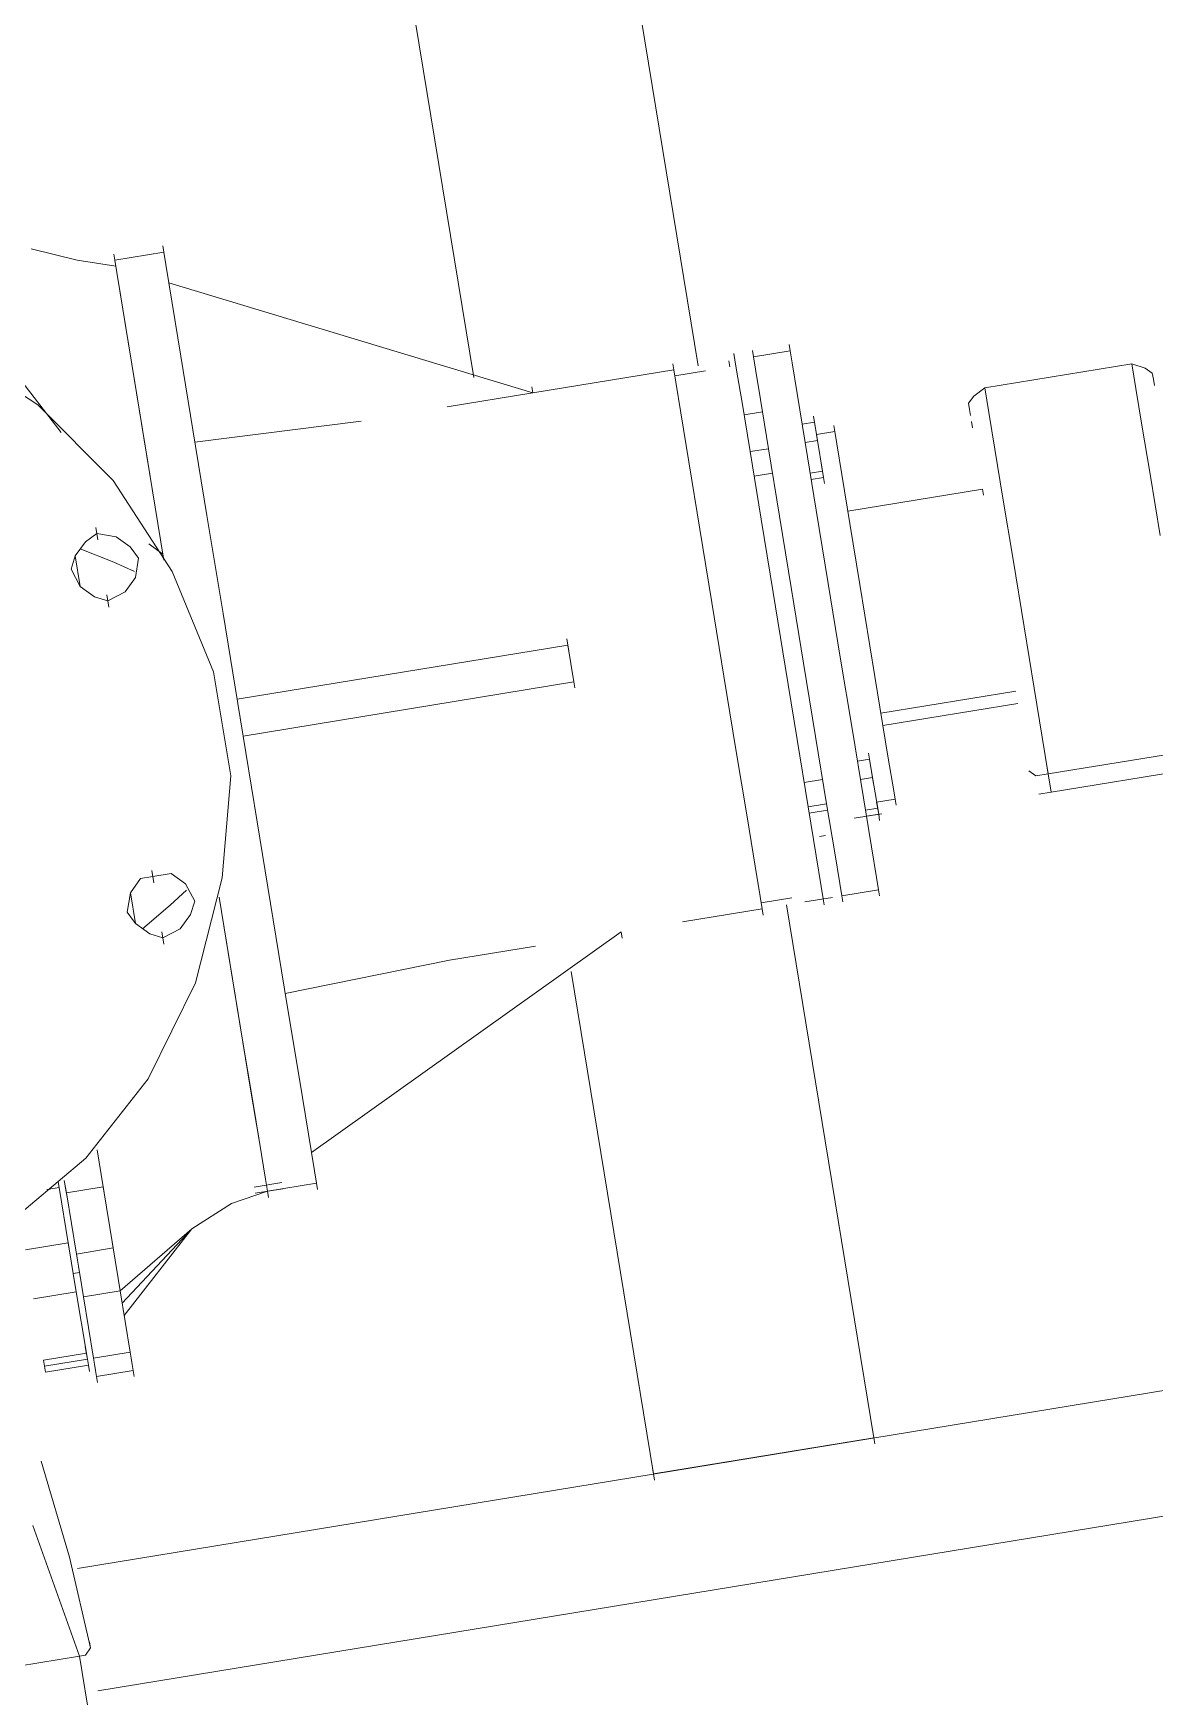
# Model space of a CAD drawing. Header units: metres. Extents: x 2 to 659295185, y -28 to 1124222152.
# Drawn here: x 655611.185 to 655611.565, y 1126534.297 to 1126534.859 of the extents above; entities that cross this region are included whole.
import ezdxf

# ---------------------------------------------------------------- set-up
doc = ezdxf.new("R2010")
doc.units = ezdxf.units.M
doc.header["$MEASUREMENT"] = 0
doc.layers.add('CCSM_C1_CUERPO CK$0$A-EQUIPOS', color=9, linetype='CONTINUOUS')

msp = doc.modelspace()

# ---------------------------------------------------------------- linework, layer by layer
at = {"layer": 'CCSM_C1_CUERPO CK$0$A-EQUIPOS', "lineweight": 5}
for p, q in [((655611.38105, 1126534.92465), (655611.41024, 1126534.74658)), ((655611.41024, 1126534.74658), (655611.38105, 1126534.92465)), ((655611.33434, 1126534.74264), (655611.30651, 1126534.91244)), ((655611.30651, 1126534.91244), (655611.33434, 1126534.74264)), ((655611.22925, 1126534.78708), (655611.22959, 1126534.78501)), ((655611.20026, 1126534.78233), (655611.18475, 1126534.78616)), ((655611.18475, 1126534.78616), (655611.20026, 1126534.78233)), ((655611.21336, 1126534.78022), (655611.20026, 1126534.78233)), ((655611.21268, 1126534.78436), (655611.21302, 1126534.78229)), ((655611.21302, 1126534.78229), (655611.22959, 1126534.78501)), ((655611.21302, 1126534.78229), (655611.2137, 1126534.77815)), ((655611.21302, 1126534.78229), (655611.2137, 1126534.77815)), ((655611.23027, 1126534.78087), (655611.22959, 1126534.78501)), ((655611.22959, 1126534.78501), (655611.23027, 1126534.78087)), ((655611.2137, 1126534.77815), (655611.21574, 1126534.76573)), ((655611.2137, 1126534.77815), (655611.21574, 1126534.76573)), ((655611.2323, 1126534.76844), (655611.23027, 1126534.78087)), ((655611.2323, 1126534.76844), (655611.23027, 1126534.78087)), ((655611.21642, 1126534.76159), (655611.21438, 1126534.77401)), ((655611.21642, 1126534.76159), (655611.21438, 1126534.77401)), ((655611.23128, 1126534.77466), (655611.35433, 1126534.73742)), ((655611.35433, 1126534.73742), (655611.23128, 1126534.77466)), ((655611.19493, 1126534.72404), (655611.15986, 1126534.76933)), ((655611.21574, 1126534.76573), (655611.21879, 1126534.74709)), ((655611.21574, 1126534.76573), (655611.21879, 1126534.74709)), ((655611.23536, 1126534.74981), (655611.2323, 1126534.76844)), ((655611.23536, 1126534.74981), (655611.2323, 1126534.76844)), ((655611.21981, 1126534.74088), (655611.21642, 1126534.76159)), ((655611.21642, 1126534.76159), (655611.21981, 1126534.74088)), ((655611.44096, 1126534.75374), (655611.4413, 1126534.75167)), ((655611.18702, 1126534.73338), (655611.15844, 1126534.75208)), ((655611.18702, 1126534.73338), (655611.15844, 1126534.75208)), ((655611.23943, 1126534.72496), (655611.23536, 1126534.74981)), ((655611.23943, 1126534.72496), (655611.23536, 1126534.74981)), ((655611.40162, 1126534.74729), (655611.40196, 1126534.74522)), ((655611.42059, 1126534.74828), (655611.42093, 1126534.74621)), ((655611.42232, 1126534.75069), (655611.42266, 1126534.74862)), ((655611.42334, 1126534.74447), (655611.42266, 1126534.74862)), ((655611.42334, 1126534.74447), (655611.42266, 1126534.74862)), ((655611.42854, 1126534.7517), (655611.42888, 1126534.74963)), ((655611.42888, 1126534.74963), (655611.4413, 1126534.75167)), ((655611.42888, 1126534.74963), (655611.42955, 1126534.74549)), ((655611.42955, 1126534.74549), (655611.42888, 1126534.74963)), ((655611.44198, 1126534.74753), (655611.4413, 1126534.75167)), ((655611.44198, 1126534.74753), (655611.4413, 1126534.75167)), ((655611.44368, 1126534.73718), (655611.44198, 1126534.74753)), ((655611.44368, 1126534.73718), (655611.44198, 1126534.74753)), ((655611.55685, 1126534.74722), (655611.50715, 1126534.73908)), ((655611.50715, 1126534.73908), (655611.55685, 1126534.74722)), ((655611.56133, 1126534.74583), (655611.55685, 1126534.74722)), ((655611.55685, 1126534.74722), (655611.56133, 1126534.74583)), ((655611.55821, 1126534.73894), (655611.55685, 1126534.74722)), ((655611.21879, 1126534.74709), (655611.22286, 1126534.72225)), ((655611.21879, 1126534.74709), (655611.22286, 1126534.72225)), ((655611.37504, 1126534.74081), (655611.40196, 1126534.74522)), ((655611.40196, 1126534.74522), (655611.40264, 1126534.74108)), ((655611.41265, 1126534.74485), (655611.4023, 1126534.74315)), ((655611.42334, 1126534.74447), (655611.42504, 1126534.73412)), ((655611.42504, 1126534.73412), (655611.42334, 1126534.74447)), ((655611.42955, 1126534.74549), (655611.43125, 1126534.73514)), ((655611.42955, 1126534.74549), (655611.43125, 1126534.73514)), ((655611.56374, 1126534.7441), (655611.56133, 1126534.74583)), ((655611.56408, 1126534.74203), (655611.56374, 1126534.7441)), ((655611.56374, 1126534.7441), (655611.56408, 1126534.74203)), ((655611.56408, 1126534.74203), (655611.56374, 1126534.7441)), ((655611.56442, 1126534.73996), (655611.56408, 1126534.74203)), ((655611.56408, 1126534.74203), (655611.56442, 1126534.73996)), ((655611.22422, 1126534.71396), (655611.21981, 1126534.74088)), ((655611.21981, 1126534.74088), (655611.22422, 1126534.71396)), ((655611.35433, 1126534.73742), (655611.32534, 1126534.73266)), ((655611.35399, 1126534.73949), (655611.35433, 1126534.73742)), ((655611.35399, 1126534.73949), (655611.35433, 1126534.73742)), ((655611.35433, 1126534.73742), (655611.35399, 1126534.73949)), ((655611.37504, 1126534.74081), (655611.35433, 1126534.73742)), ((655611.35433, 1126534.73742), (655611.37504, 1126534.74081)), ((655611.40433, 1126534.73073), (655611.40264, 1126534.74108)), ((655611.44639, 1126534.72061), (655611.44368, 1126534.73718)), ((655611.44639, 1126534.72061), (655611.44368, 1126534.73718)), ((655611.50335, 1126534.73633), (655611.50162, 1126534.73392)), ((655611.50335, 1126534.73633), (655611.50715, 1126534.73908)), ((655611.50335, 1126534.73633), (655611.50715, 1126534.73908)), ((655611.50715, 1126534.73908), (655611.50851, 1126534.73079)), ((655611.56024, 1126534.72651), (655611.55821, 1126534.73894)), ((655611.21248, 1126534.70778), (655611.18702, 1126534.73338)), ((655611.21248, 1126534.70778), (655611.18702, 1126534.73338)), ((655611.40705, 1126534.71416), (655611.40433, 1126534.73073)), ((655611.42504, 1126534.73412), (655611.42775, 1126534.71756)), ((655611.42775, 1126534.71756), (655611.42504, 1126534.73412)), ((655611.43193, 1126534.731), (655611.42572, 1126534.72998)), ((655611.43125, 1126534.73514), (655611.43397, 1126534.71857)), ((655611.43125, 1126534.73514), (655611.43397, 1126534.71857)), ((655611.50162, 1126534.73392), (655611.50196, 1126534.73185)), ((655611.50162, 1126534.73392), (655611.50196, 1126534.73185)), ((655611.50162, 1126534.73392), (655611.50196, 1126534.73185)), ((655611.50196, 1126534.73185), (655611.5023, 1126534.72977)), ((655611.50196, 1126534.73185), (655611.5023, 1126534.72977)), ((655611.51055, 1126534.71837), (655611.50851, 1126534.73079)), ((655611.24418, 1126534.69597), (655611.23943, 1126534.72496)), ((655611.24418, 1126534.69597), (655611.23943, 1126534.72496)), ((655611.29636, 1126534.72791), (655611.24011, 1126534.72082)), ((655611.44951, 1126534.7275), (655611.44537, 1126534.72682)), ((655611.44917, 1126534.72957), (655611.44985, 1126534.72543)), ((655611.44951, 1126534.7275), (655611.45053, 1126534.72129)), ((655611.45053, 1126534.72129), (655611.44951, 1126534.7275)), ((655611.45607, 1126534.72645), (655611.4564, 1126534.72438)), ((655611.50298, 1126534.72563), (655611.50264, 1126534.7277)), ((655611.56296, 1126534.70995), (655611.56024, 1126534.72651)), ((655611.22286, 1126534.72225), (655611.22762, 1126534.69326)), ((655611.22286, 1126534.72225), (655611.22762, 1126534.69326)), ((655611.45053, 1126534.72129), (655611.44639, 1126534.72061)), ((655611.45012, 1126534.69783), (655611.44639, 1126534.72061)), ((655611.45012, 1126534.69783), (655611.44639, 1126534.72061)), ((655611.45019, 1126534.72336), (655611.4564, 1126534.72438)), ((655611.45019, 1126534.72336), (655611.45087, 1126534.71922)), ((655611.45053, 1126534.72129), (655611.45223, 1126534.71094)), ((655611.45223, 1126534.71094), (655611.45053, 1126534.72129)), ((655611.4564, 1126534.72438), (655611.45708, 1126534.72024)), ((655611.45708, 1126534.72024), (655611.4564, 1126534.72438)), ((655611.45708, 1126534.72024), (655611.45878, 1126534.70988)), ((655611.45878, 1126534.70988), (655611.45708, 1126534.72024)), ((655611.22931, 1126534.6829), (655611.22422, 1126534.71396)), ((655611.22422, 1126534.71396), (655611.22931, 1126534.6829)), ((655611.41078, 1126534.69138), (655611.40705, 1126534.71416)), ((655611.43397, 1126534.71857), (655611.42775, 1126534.71756)), ((655611.42775, 1126534.71756), (655611.43397, 1126534.71857)), ((655611.43149, 1126534.69478), (655611.42775, 1126534.71756)), ((655611.43149, 1126534.69478), (655611.42775, 1126534.71756)), ((655611.43397, 1126534.71857), (655611.4377, 1126534.6958)), ((655611.43397, 1126534.71857), (655611.4377, 1126534.6958)), ((655611.51326, 1126534.7018), (655611.51055, 1126534.71837)), ((655611.42911, 1126534.70927), (655611.43532, 1126534.71029)), ((655611.43532, 1126534.71029), (655611.42911, 1126534.70927)), ((655611.45223, 1126534.71094), (655611.44809, 1126534.71026)), ((655611.45257, 1126534.70887), (655611.44843, 1126534.70819)), ((655611.45257, 1126534.70887), (655611.45189, 1126534.71301)), ((655611.45257, 1126534.70887), (655611.45223, 1126534.71094)), ((655611.45223, 1126534.71094), (655611.45257, 1126534.70887)), ((655611.45291, 1126534.70679), (655611.45257, 1126534.70887)), ((655611.4615, 1126534.69332), (655611.45878, 1126534.70988)), ((655611.4615, 1126534.69332), (655611.45878, 1126534.70988)), ((655611.56635, 1126534.68924), (655611.56296, 1126534.70995)), ((655611.2324, 1126534.67703), (655611.21248, 1126534.70778)), ((655611.2324, 1126534.67703), (655611.21248, 1126534.70778)), ((655611.50637, 1126534.70493), (655611.46082, 1126534.69746)), ((655611.50671, 1126534.70286), (655611.50637, 1126534.70493)), ((655611.50671, 1126534.70286), (655611.50637, 1126534.70493)), ((655611.4542, 1126534.67299), (655611.45012, 1126534.69783)), ((655611.4542, 1126534.67299), (655611.45012, 1126534.69783)), ((655611.51666, 1126534.6811), (655611.51326, 1126534.7018)), ((655611.20725, 1126534.68779), (655611.20657, 1126534.69193)), ((655611.22762, 1126534.69326), (655611.22965, 1126534.68083)), ((655611.22762, 1126534.69326), (655611.22965, 1126534.68083)), ((655611.24961, 1126534.66284), (655611.24418, 1126534.69597)), ((655611.24961, 1126534.66284), (655611.24418, 1126534.69597)), ((655611.41078, 1126534.69138), (655611.41485, 1126534.66654)), ((655611.43556, 1126534.66993), (655611.43149, 1126534.69478)), ((655611.43556, 1126534.66993), (655611.43149, 1126534.69478)), ((655611.4377, 1126534.6958), (655611.44177, 1126534.67095)), ((655611.4377, 1126534.6958), (655611.44177, 1126534.67095)), ((655611.46489, 1126534.67261), (655611.4615, 1126534.69332)), ((655611.46489, 1126534.67261), (655611.4615, 1126534.69332)), ((655611.20311, 1126534.68711), (655611.19965, 1126534.68229)), ((655611.20311, 1126534.68711), (655611.19965, 1126534.68229)), ((655611.20311, 1126534.68711), (655611.20691, 1126534.68986)), ((655611.20691, 1126534.68986), (655611.20311, 1126534.68711)), ((655611.21346, 1126534.68881), (655611.20691, 1126534.68986)), ((655611.20691, 1126534.68986), (655611.21346, 1126534.68881)), ((655611.20691, 1126534.68986), (655611.20725, 1126534.68779)), ((655611.21828, 1126534.68535), (655611.21346, 1126534.68881)), ((655611.21346, 1126534.68881), (655611.21828, 1126534.68535)), ((655611.21828, 1126534.68535), (655611.22103, 1126534.68155)), ((655611.22103, 1126534.68155), (655611.21828, 1126534.68535)), ((655611.22931, 1126534.6829), (655611.22449, 1126534.68637)), ((655611.19965, 1126534.68229), (655611.19825, 1126534.67781)), ((655611.19825, 1126534.67781), (655611.19965, 1126534.68229)), ((655611.19965, 1126534.68229), (655611.20134, 1126534.67194)), ((655611.19965, 1126534.68229), (655611.20134, 1126534.67194)), ((655611.20138, 1126534.6847), (655611.21275, 1126534.68019)), ((655611.21275, 1126534.68019), (655611.20138, 1126534.6847)), ((655611.21275, 1126534.68019), (655611.21964, 1126534.67706)), ((655611.21964, 1126534.67706), (655611.21275, 1126534.68019)), ((655611.22103, 1126534.68155), (655611.21998, 1126534.67499)), ((655611.21998, 1126534.67499), (655611.22103, 1126534.68155)), ((655611.22897, 1126534.68497), (655611.22965, 1126534.68083)), ((655611.22965, 1126534.68083), (655611.22931, 1126534.6829)), ((655611.22965, 1126534.68083), (655611.22931, 1126534.6829)), ((655611.52039, 1126534.65832), (655611.51666, 1126534.6811)), ((655611.19825, 1126534.67781), (655611.20134, 1126534.67194)), ((655611.19825, 1126534.67781), (655611.20134, 1126534.67194)), ((655611.21998, 1126534.67499), (655611.21652, 1126534.67017)), ((655611.21998, 1126534.67499), (655611.21652, 1126534.67017)), ((655611.24645, 1126534.64319), (655611.2324, 1126534.67703)), ((655611.24645, 1126534.64319), (655611.2324, 1126534.67703)), ((655611.20616, 1126534.66848), (655611.20134, 1126534.67194)), ((655611.20134, 1126534.67194), (655611.20616, 1126534.66848)), ((655611.21064, 1126534.66709), (655611.20616, 1126534.66848)), ((655611.21064, 1126534.66709), (655611.20616, 1126534.66848)), ((655611.21098, 1126534.66501), (655611.2103, 1126534.66916)), ((655611.2103, 1126534.66916), (655611.21064, 1126534.66709)), ((655611.21652, 1126534.67017), (655611.21064, 1126534.66709)), ((655611.21652, 1126534.67017), (655611.21064, 1126534.66709)), ((655611.43963, 1126534.64508), (655611.43556, 1126534.66993)), ((655611.43963, 1126534.64508), (655611.43556, 1126534.66993)), ((655611.44177, 1126534.67095), (655611.44585, 1126534.6461)), ((655611.44177, 1126534.67095), (655611.44585, 1126534.6461)), ((655611.45827, 1126534.64814), (655611.4542, 1126534.67299)), ((655611.45827, 1126534.64814), (655611.4542, 1126534.67299)), ((655611.46828, 1126534.65191), (655611.46489, 1126534.67261)), ((655611.46828, 1126534.65191), (655611.46489, 1126534.67261)), ((655611.41485, 1126534.66654), (655611.41893, 1126534.64169)), ((655611.25538, 1126534.62764), (655611.24961, 1126534.66284)), ((655611.25538, 1126534.62764), (655611.24961, 1126534.66284)), ((655611.52378, 1126534.63761), (655611.52039, 1126534.65832)), ((655611.25436, 1126534.63385), (655611.36618, 1126534.65218)), ((655611.36618, 1126534.65218), (655611.25436, 1126534.63385)), ((655611.36584, 1126534.65425), (655611.36652, 1126534.65011)), ((655611.36618, 1126534.65218), (655611.36821, 1126534.63976)), ((655611.47168, 1126534.6312), (655611.46828, 1126534.65191)), ((655611.47168, 1126534.6312), (655611.46828, 1126534.65191)), ((655611.44585, 1126534.6461), (655611.44992, 1126534.62125)), ((655611.44585, 1126534.6461), (655611.44992, 1126534.62125)), ((655611.46234, 1126534.62329), (655611.45827, 1126534.64814)), ((655611.46234, 1126534.62329), (655611.45827, 1126534.64814)), ((655611.25222, 1126534.60799), (655611.24645, 1126534.64319)), ((655611.25222, 1126534.60799), (655611.24645, 1126534.64319)), ((655611.36787, 1126534.64183), (655611.36855, 1126534.63769)), ((655611.423, 1126534.61684), (655611.41893, 1126534.64169)), ((655611.44371, 1126534.62024), (655611.43963, 1126534.64508)), ((655611.44371, 1126534.62024), (655611.43963, 1126534.64508)), ((655611.2564, 1126534.62143), (655611.36821, 1126534.63976)), ((655611.2564, 1126534.62143), (655611.36821, 1126534.63976)), ((655611.51757, 1126534.6366), (655611.47202, 1126534.62913)), ((655611.5265, 1126534.62105), (655611.52378, 1126534.63761)), ((655611.47439, 1126534.61463), (655611.47168, 1126534.6312)), ((655611.47439, 1126534.61463), (655611.47168, 1126534.6312)), ((655611.4727, 1126534.62499), (655611.51825, 1126534.63245)), ((655611.26115, 1126534.59244), (655611.25538, 1126534.62764)), ((655611.26115, 1126534.59244), (655611.25538, 1126534.62764)), ((655611.44744, 1126534.59746), (655611.44371, 1126534.62024)), ((655611.44744, 1126534.59746), (655611.44371, 1126534.62024)), ((655611.44992, 1126534.62125), (655611.45365, 1126534.59848)), ((655611.44992, 1126534.62125), (655611.45365, 1126534.59848)), ((655611.46608, 1126534.60051), (655611.46234, 1126534.62329)), ((655611.46608, 1126534.60051), (655611.46234, 1126534.62329)), ((655611.52853, 1126534.60862), (655611.5265, 1126534.62105)), ((655611.42673, 1126534.59407), (655611.423, 1126534.61684)), ((655611.46818, 1126534.61362), (655611.46404, 1126534.61294)), ((655611.46784, 1126534.61569), (655611.46852, 1126534.61155)), ((655611.4692, 1126534.6074), (655611.46818, 1126534.61362)), ((655611.46818, 1126534.61362), (655611.4692, 1126534.6074)), ((655611.47643, 1126534.60221), (655611.47439, 1126534.61463)), ((655611.47643, 1126534.60221), (655611.47439, 1126534.61463)), ((655611.57823, 1126534.61677), (655611.52853, 1126534.60862)), ((655611.24937, 1126534.5735), (655611.25222, 1126534.60799)), ((655611.25222, 1126534.60799), (655611.24937, 1126534.5735)), ((655611.45229, 1126534.60676), (655611.44608, 1126534.60574)), ((655611.44608, 1126534.60574), (655611.45229, 1126534.60676)), ((655611.45229, 1126534.60676), (655611.44608, 1126534.60574)), ((655611.4692, 1126534.6074), (655611.46506, 1126534.60673)), ((655611.46886, 1126534.60947), (655611.46954, 1126534.60533)), ((655611.4692, 1126534.6074), (655611.4709, 1126534.59705)), ((655611.4709, 1126534.59705), (655611.4692, 1126534.6074)), ((655611.52198, 1126534.60968), (655611.52439, 1126534.60795)), ((655611.52439, 1126534.60795), (655611.52853, 1126534.60862)), ((655611.52819, 1126534.6107), (655611.52887, 1126534.60655)), ((655611.52853, 1126534.60862), (655611.52955, 1126534.60241)), ((655611.52955, 1126534.60241), (655611.57925, 1126534.61056)), ((655611.47677, 1126534.60014), (655611.47643, 1126534.60221)), ((655611.47677, 1126534.60014), (655611.47643, 1126534.60221)), ((655611.52955, 1126534.60241), (655611.52541, 1126534.60173)), ((655611.52541, 1126534.60173), (655611.52955, 1126534.60241)), ((655611.45365, 1126534.59848), (655611.44744, 1126534.59746)), ((655611.45016, 1126534.58089), (655611.44744, 1126534.59746)), ((655611.45016, 1126534.58089), (655611.44744, 1126534.59746)), ((655611.44778, 1126534.59539), (655611.45399, 1126534.59641)), ((655611.44778, 1126534.59539), (655611.45399, 1126534.59641)), ((655611.45365, 1126534.59848), (655611.45637, 1126534.58191)), ((655611.45365, 1126534.59848), (655611.45637, 1126534.58191)), ((655611.46879, 1126534.58395), (655611.46608, 1126534.60051)), ((655611.46879, 1126534.58395), (655611.46608, 1126534.60051)), ((655611.4709, 1126534.59705), (655611.46675, 1126534.59637)), ((655611.47056, 1126534.59912), (655611.47677, 1126534.60014)), ((655611.47056, 1126534.59912), (655611.47124, 1126534.59498)), ((655611.47124, 1126534.59498), (655611.4709, 1126534.59705)), ((655611.4709, 1126534.59705), (655611.47124, 1126534.59498)), ((655611.47677, 1126534.60014), (655611.47711, 1126534.59807)), ((655611.26658, 1126534.55931), (655611.26115, 1126534.59244)), ((655611.26658, 1126534.55931), (655611.26115, 1126534.59244)), ((655611.42945, 1126534.5775), (655611.42673, 1126534.59407)), ((655611.46295, 1126534.59362), (655611.47227, 1126534.59515)), ((655611.47124, 1126534.59498), (655611.46709, 1126534.5943)), ((655611.47124, 1126534.59498), (655611.47157, 1126534.59291)), ((655611.47124, 1126534.59498), (655611.47157, 1126534.59291)), ((655611.45121, 1126534.58745), (655611.45328, 1126534.58778)), ((655611.45016, 1126534.58089), (655611.45185, 1126534.57054)), ((655611.45016, 1126534.58089), (655611.45185, 1126534.57054)), ((655611.45637, 1126534.58191), (655611.45806, 1126534.57156)), ((655611.45637, 1126534.58191), (655611.45806, 1126534.57156)), ((655611.46879, 1126534.58395), (655611.47049, 1126534.5736)), ((655611.46879, 1126534.58395), (655611.47049, 1126534.5736)), ((655611.22177, 1126534.57323), (655611.21831, 1126534.56841)), ((655611.22177, 1126534.57323), (655611.21831, 1126534.56841)), ((655611.22177, 1126534.57323), (655611.22592, 1126534.57391)), ((655611.22177, 1126534.57323), (655611.22592, 1126534.57391)), ((655611.22558, 1126534.57598), (655611.22626, 1126534.57184)), ((655611.22592, 1126534.57391), (655611.23213, 1126534.57492)), ((655611.23213, 1126534.57492), (655611.22592, 1126534.57391)), ((655611.22592, 1126534.57391), (655611.22626, 1126534.57184)), ((655611.23213, 1126534.57492), (655611.23695, 1126534.57146)), ((655611.23695, 1126534.57146), (655611.23213, 1126534.57492)), ((655611.24031, 1126534.53799), (655611.24937, 1126534.5735)), ((655611.24937, 1126534.5735), (655611.24031, 1126534.53799)), ((655611.43115, 1126534.56715), (655611.42945, 1126534.5775)), ((655611.47049, 1126534.5736), (655611.47117, 1126534.56945)), ((655611.47049, 1126534.5736), (655611.47117, 1126534.56945)), ((655611.21831, 1126534.56841), (655611.21726, 1126534.56186)), ((655611.21831, 1126534.56841), (655611.21726, 1126534.56186)), ((655611.21831, 1126534.56841), (655611.22001, 1126534.55805)), ((655611.21831, 1126534.56841), (655611.22001, 1126534.55805)), ((655611.23729, 1126534.56939), (655611.23175, 1126534.56423)), ((655611.23729, 1126534.56939), (655611.23175, 1126534.56423)), ((655611.24004, 1126534.56559), (655611.23695, 1126534.57146)), ((655611.23695, 1126534.57146), (655611.24004, 1126534.56559)), ((655611.45185, 1126534.57054), (655611.45253, 1126534.5664)), ((655611.45185, 1126534.57054), (655611.45253, 1126534.5664)), ((655611.45806, 1126534.57156), (655611.45874, 1126534.56742)), ((655611.45806, 1126534.57156), (655611.45874, 1126534.56742)), ((655611.45874, 1126534.56742), (655611.47117, 1126534.56945)), ((655611.45874, 1126534.56742), (655611.45908, 1126534.56535)), ((655611.47117, 1126534.56945), (655611.47151, 1126534.56738)), ((655611.22001, 1126534.55805), (655611.21726, 1126534.56186)), ((655611.21726, 1126534.56186), (655611.22001, 1126534.55805)), ((655611.23175, 1126534.56423), (655611.22242, 1126534.55632)), ((655611.22242, 1126534.55632), (655611.23175, 1126534.56423)), ((655611.23175, 1126534.56423), (655611.22242, 1126534.55632)), ((655611.23865, 1126534.56111), (655611.24004, 1126534.56559)), ((655611.24004, 1126534.56559), (655611.23865, 1126534.56111)), ((655611.25137, 1126534.54831), (655611.24832, 1126534.56695)), ((655611.25137, 1126534.54831), (655611.24832, 1126534.56695)), ((655611.24832, 1126534.56695), (655611.25002, 1126534.55659)), ((655611.24832, 1126534.56695), (655611.25002, 1126534.55659)), ((655611.40491, 1126534.55859), (655611.43182, 1126534.56301)), ((655611.43182, 1126534.56301), (655611.43115, 1126534.56715)), ((655611.43149, 1126534.56508), (655611.44184, 1126534.56677)), ((655611.43182, 1126534.56301), (655611.43216, 1126534.56093)), ((655611.44011, 1126534.56436), (655611.46963, 1126534.38422)), ((655611.46963, 1126534.38422), (655611.44011, 1126534.56436)), ((655611.44632, 1126534.56538), (655611.45564, 1126534.56691)), ((655611.45253, 1126534.5664), (655611.45287, 1126534.56433)), ((655611.22483, 1126534.55459), (655611.22001, 1126534.55805)), ((655611.22483, 1126534.55459), (655611.22001, 1126534.55805)), ((655611.23518, 1126534.55629), (655611.22931, 1126534.5532)), ((655611.23518, 1126534.55629), (655611.22931, 1126534.5532)), ((655611.23865, 1126534.56111), (655611.23518, 1126534.55629)), ((655611.23865, 1126534.56111), (655611.23518, 1126534.55629)), ((655611.25002, 1126534.55659), (655611.25477, 1126534.52761)), ((655611.25002, 1126534.55659), (655611.25477, 1126534.52761)), ((655611.27133, 1126534.53032), (655611.26658, 1126534.55931)), ((655611.27133, 1126534.53032), (655611.26658, 1126534.55931)), ((655611.22931, 1126534.5532), (655611.22483, 1126534.55459)), ((655611.22931, 1126534.5532), (655611.22483, 1126534.55459)), ((655611.22897, 1126534.55527), (655611.22965, 1126534.55113)), ((655611.22897, 1126534.55527), (655611.22931, 1126534.5532)), ((655611.27948, 1126534.48063), (655611.3842, 1126534.5552)), ((655611.3842, 1126534.5552), (655611.27948, 1126534.48063)), ((655611.35521, 1126534.55045), (655611.32622, 1126534.5457)), ((655611.3842, 1126534.5552), (655611.38454, 1126534.55313)), ((655611.38454, 1126534.55313), (655611.3842, 1126534.5552)), ((655611.25613, 1126534.51932), (655611.25137, 1126534.54831)), ((655611.25613, 1126534.51932), (655611.25137, 1126534.54831)), ((655611.27065, 1126534.53446), (655611.32622, 1126534.5457)), ((655611.39509, 1126534.372), (655611.36726, 1126534.54179)), ((655611.36726, 1126534.54179), (655611.39509, 1126534.372)), ((655611.22435, 1126534.50561), (655611.24031, 1126534.53799)), ((655611.24031, 1126534.53799), (655611.22435, 1126534.50561)), ((655611.27541, 1126534.50547), (655611.27133, 1126534.53032)), ((655611.27541, 1126534.50547), (655611.27133, 1126534.53032)), ((655611.25477, 1126534.52761), (655611.25884, 1126534.50276)), ((655611.25477, 1126534.52761), (655611.25884, 1126534.50276)), ((655611.25986, 1126534.49655), (655611.25613, 1126534.51932)), ((655611.25986, 1126534.49655), (655611.25613, 1126534.51932)), ((655611.20324, 1126534.47876), (655611.22435, 1126534.50561)), ((655611.22435, 1126534.50561), (655611.20324, 1126534.47876)), ((655611.27846, 1126534.48684), (655611.27541, 1126534.50547)), ((655611.27846, 1126534.48684), (655611.27541, 1126534.50547)), ((655611.25884, 1126534.50276), (655611.2619, 1126534.48412)), ((655611.2619, 1126534.48412), (655611.25884, 1126534.50276)), ((655611.25986, 1126534.49655), (655611.26257, 1126534.47998)), ((655611.26257, 1126534.47998), (655611.25986, 1126534.49655)), ((655611.2619, 1126534.48412), (655611.26393, 1126534.4717)), ((655611.26393, 1126534.4717), (655611.2619, 1126534.48412)), ((655611.2805, 1126534.47441), (655611.27846, 1126534.48684)), ((655611.2805, 1126534.47441), (655611.27846, 1126534.48684)), ((655611.17523, 1126534.45503), (655611.20324, 1126534.47876)), ((655611.20324, 1126534.47876), (655611.17523, 1126534.45503)), ((655611.20704, 1126534.48151), (655611.20772, 1126534.47737)), ((655611.20772, 1126534.47737), (655611.20908, 1126534.46909)), ((655611.26257, 1126534.47998), (655611.26325, 1126534.47584)), ((655611.26325, 1126534.47584), (655611.26257, 1126534.47998)), ((655611.26393, 1126534.4717), (655611.26427, 1126534.46963)), ((655611.26393, 1126534.4717), (655611.26427, 1126534.46963)), ((655611.28118, 1126534.47027), (655611.2805, 1126534.47441)), ((655611.2805, 1126534.47441), (655611.28118, 1126534.47027)), ((655611.19424, 1126534.46878), (655611.1901, 1126534.4681)), ((655611.1939, 1126534.47085), (655611.19424, 1126534.46878)), ((655611.19424, 1126534.46878), (655611.1939, 1126534.47085)), ((655611.1939, 1126534.47085), (655611.19458, 1126534.46671)), ((655611.19424, 1126534.46878), (655611.1973, 1126534.45014)), ((655611.1973, 1126534.45014), (655611.19424, 1126534.46878)), ((655611.19597, 1126534.47119), (655611.19665, 1126534.46705)), ((655611.19597, 1126534.47119), (655611.19665, 1126534.46705)), ((655611.19631, 1126534.46912), (655611.19699, 1126534.46498)), ((655611.19665, 1126534.46705), (655611.20908, 1126534.46909)), ((655611.19665, 1126534.46705), (655611.20005, 1126534.44634)), ((655611.20005, 1126534.44634), (655611.19665, 1126534.46705)), ((655611.20874, 1126534.47116), (655611.20942, 1126534.46701)), ((655611.20908, 1126534.46909), (655611.21247, 1126534.44838)), ((655611.21247, 1126534.44838), (655611.20908, 1126534.46909)), ((655611.25253, 1126534.46345), (655611.26461, 1126534.46756)), ((655611.26013, 1126534.46895), (655611.26945, 1126534.47048)), ((655611.26013, 1126534.46895), (655611.26945, 1126534.47048)), ((655611.26047, 1126534.46688), (655611.26979, 1126534.46841)), ((655611.26461, 1126534.46756), (655611.26427, 1126534.46963)), ((655611.26461, 1126534.46756), (655611.26427, 1126534.46963)), ((655611.28118, 1126534.47027), (655611.26461, 1126534.46756)), ((655611.26461, 1126534.46756), (655611.26495, 1126534.46549)), ((655611.28118, 1126534.47027), (655611.28152, 1126534.4682)), ((655611.23905, 1126534.45486), (655611.25253, 1126534.46345)), ((655611.25253, 1126534.46345), (655611.23905, 1126534.45486)), ((655611.21485, 1126534.43388), (655611.23905, 1126534.45486)), ((655611.23905, 1126534.45486), (655611.21485, 1126534.43388)), ((655611.21553, 1126534.42974), (655611.23905, 1126534.45486)), ((655611.21553, 1126534.42974), (655611.23905, 1126534.45486)), ((655611.23905, 1126534.45486), (655611.2162, 1126534.4256)), ((655611.1973, 1126534.45014), (655611.1828, 1126534.44777)), ((655611.19696, 1126534.45222), (655611.19764, 1126534.44807)), ((655611.19832, 1126534.44393), (655611.1973, 1126534.45014)), ((655611.19832, 1126534.44393), (655611.1973, 1126534.45014)), ((655611.89826, 1126534.45447), (655611.20045, 1126534.3401)), ((655611.89826, 1126534.45447), (655611.20045, 1126534.3401)), ((655611.21213, 1126534.45045), (655611.21281, 1126534.44631)), ((655611.19832, 1126534.44393), (655611.19899, 1126534.43979)), ((655611.19832, 1126534.44393), (655611.19899, 1126534.43979)), ((655611.19971, 1126534.44841), (655611.20039, 1126534.44427)), ((655611.21247, 1126534.44838), (655611.20005, 1126534.44634)), ((655611.20005, 1126534.44634), (655611.20073, 1126534.4422)), ((655611.20073, 1126534.4422), (655611.20005, 1126534.44634)), ((655611.21315, 1126534.44424), (655611.21247, 1126534.44838)), ((655611.21315, 1126534.44424), (655611.21247, 1126534.44838)), ((655611.21417, 1126534.43803), (655611.21315, 1126534.44424)), ((655611.21417, 1126534.43803), (655611.21315, 1126534.44424)), ((655611.19899, 1126534.43979), (655611.20107, 1126534.44013)), ((655611.20107, 1126534.44013), (655611.19899, 1126534.43979)), ((655611.19899, 1126534.43979), (655611.20001, 1126534.43358)), ((655611.19899, 1126534.43979), (655611.20001, 1126534.43358)), ((655611.20073, 1126534.4422), (655611.20174, 1126534.43599)), ((655611.20174, 1126534.43599), (655611.20073, 1126534.4422)), ((655611.21485, 1126534.43388), (655611.21417, 1126534.43803)), ((655611.21485, 1126534.43388), (655611.21417, 1126534.43803)), ((655611.20001, 1126534.43358), (655611.18552, 1126534.4312)), ((655611.19967, 1126534.43565), (655611.20035, 1126534.43151)), ((655611.20341, 1126534.41287), (655611.20001, 1126534.43358)), ((655611.20341, 1126534.41287), (655611.20001, 1126534.43358)), ((655611.20174, 1126534.43599), (655611.20242, 1126534.43185)), ((655611.20174, 1126534.43599), (655611.20242, 1126534.43185)), ((655611.20242, 1126534.43185), (655611.21485, 1126534.43388)), ((655611.21824, 1126534.41318), (655611.21485, 1126534.43388)), ((655611.21824, 1126534.41318), (655611.21485, 1126534.43388)), ((655611.21485, 1126534.43388), (655611.21519, 1126534.43181)), ((655611.21485, 1126534.43388), (655611.21519, 1126534.43181)), ((655611.20242, 1126534.43185), (655611.20582, 1126534.41114)), ((655611.20242, 1126534.43185), (655611.20582, 1126534.41114)), ((655611.20242, 1126534.43185), (655611.20276, 1126534.42978)), ((655611.20276, 1126534.42978), (655611.20242, 1126534.43185)), ((655611.18891, 1126534.4105), (655611.20341, 1126534.41287)), ((655611.18891, 1126534.4105), (655611.18925, 1126534.40843)), ((655611.18925, 1126534.40843), (655611.18891, 1126534.4105)), ((655611.18925, 1126534.40843), (655611.20375, 1126534.4108)), ((655611.20375, 1126534.4108), (655611.18925, 1126534.40843)), ((655611.20307, 1126534.41494), (655611.20375, 1126534.4108)), ((655611.20341, 1126534.41287), (655611.20375, 1126534.4108)), ((655611.20375, 1126534.4108), (655611.20341, 1126534.41287)), ((655611.20375, 1126534.4108), (655611.20409, 1126534.40873)), ((655611.20375, 1126534.4108), (655611.20409, 1126534.40873)), ((655611.20409, 1126534.40873), (655611.20375, 1126534.4108)), ((655611.20548, 1126534.41321), (655611.20616, 1126534.40907)), ((655611.20582, 1126534.41114), (655611.21824, 1126534.41318)), ((655611.20582, 1126534.41114), (655611.20616, 1126534.40907)), ((655611.20616, 1126534.40907), (655611.20582, 1126534.41114)), ((655611.20724, 1126534.29868), (655611.90504, 1126534.41306)), ((655611.20724, 1126534.29868), (655611.90504, 1126534.41306)), ((655611.2179, 1126534.41525), (655611.21858, 1126534.41111)), ((655611.21824, 1126534.41318), (655611.21858, 1126534.41111)), ((655611.21858, 1126534.41111), (655611.21824, 1126534.41318)), ((655611.21892, 1126534.40904), (655611.21858, 1126534.41111)), ((655611.21892, 1126534.40904), (655611.21858, 1126534.41111)), ((655611.18925, 1126534.40843), (655611.18959, 1126534.40636)), ((655611.18959, 1126534.40636), (655611.18925, 1126534.40843)), ((655611.20409, 1126534.40873), (655611.18959, 1126534.40636)), ((655611.20409, 1126534.40873), (655611.20443, 1126534.40666)), ((655611.20409, 1126534.40873), (655611.20443, 1126534.40666)), ((655611.20616, 1126534.40907), (655611.2065, 1126534.407)), ((655611.2065, 1126534.407), (655611.20616, 1126534.40907)), ((655611.2065, 1126534.407), (655611.20684, 1126534.40493)), ((655611.20684, 1126534.40493), (655611.2065, 1126534.407)), ((655611.21926, 1126534.40697), (655611.20684, 1126534.40493)), ((655611.20684, 1126534.40493), (655611.20717, 1126534.40286)), ((655611.20717, 1126534.40286), (655611.20684, 1126534.40493)), ((655611.21892, 1126534.40904), (655611.21926, 1126534.40697)), ((655611.21926, 1126534.40697), (655611.21892, 1126534.40904)), ((655611.21926, 1126534.40697), (655611.2196, 1126534.4049)), ((655611.21926, 1126534.40697), (655611.2196, 1126534.4049)), ((655611.46963, 1126534.38422), (655611.39509, 1126534.372)), ((655611.46963, 1126534.38422), (655611.39509, 1126534.372)), ((655611.4693, 1126534.38629), (655611.46997, 1126534.38215)), ((655611.1977, 1126534.3439), (655611.18813, 1126534.37635)), ((655611.18813, 1126534.37635), (655611.1977, 1126534.3439)), ((655611.1977, 1126534.3439), (655611.18813, 1126534.37635)), ((655611.39475, 1126534.37407), (655611.39543, 1126534.36993)), ((655611.19319, 1126534.33253), (655611.18531, 1126534.35462)), ((655611.20486, 1126534.31318), (655611.1977, 1126534.3439)), ((655611.1977, 1126534.3439), (655611.20486, 1126534.31318)), ((655611.20486, 1126534.31318), (655611.1977, 1126534.3439)), ((655611.19319, 1126534.33253), (655611.20106, 1126534.31043)), ((655611.20452, 1126534.31525), (655611.20486, 1126534.31318)), ((655611.20106, 1126534.31043), (655611.06026, 1126534.28735)), ((655611.20106, 1126534.31043), (655611.20313, 1126534.31077)), ((655611.2048, 1126534.28765), (655611.20106, 1126534.31043)), ((655611.20106, 1126534.31043), (655611.2014, 1126534.30836)), ((655611.20486, 1126534.31318), (655611.20313, 1126534.31077))]:
    msp.add_line(p, q, dxfattribs=at)

doc.saveas('drawing.dxf')
